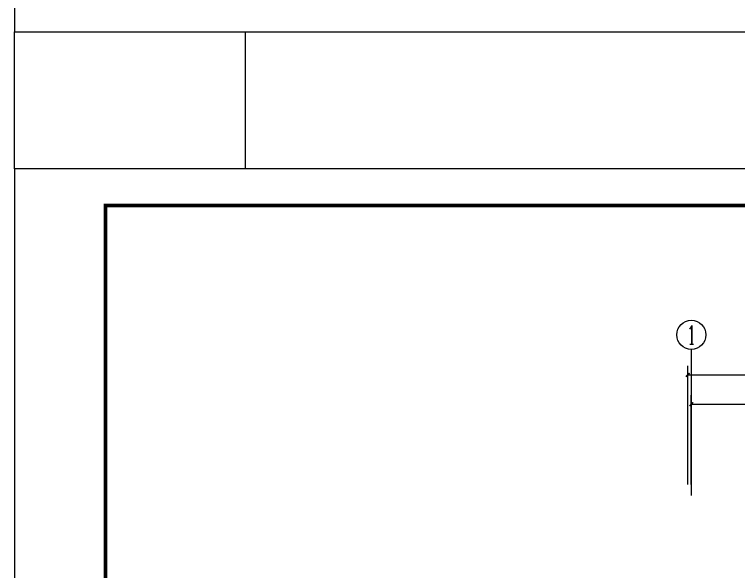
# Model space of a CAD drawing. Extents: x 6250600 to 6678662, y -692028 to -290561.
# Drawn here: x 6402492 to 6422351, y -526933 to -511667 of the extents above; entities that cross this region are included whole.
import ezdxf
from ezdxf.enums import TextEntityAlignment as Align

# ---------------------------------------------------------------- set-up
doc = ezdxf.new("R2010")
doc.units = 0
doc.header["$LTSCALE"] = 1000
doc.header["$MEASUREMENT"] = 0
doc.layers.get('0').update_dxf_attribs({"linetype": 'CONTINUOUS'})
doc.layers.get('Defpoints').update_dxf_attribs({"linetype": 'CONTINUOUS'})
for name, color, linetype in [('AXIS_TEXT', 7, 'CONTINUOUS'), ('PUB_TITLE', 4, 'CONTINUOUS'), ('建筑底图', 251, 'CONTINUOUS')]:
    doc.layers.add(name, color=color, linetype=linetype)
doc.styles.add('_TCH_AXIS', font='COMPLEX', dxfattribs={"bigfont": 'GBCBIG'})
doc.styles.add('_TCH_DIM_T3', font='SIMPLEX', dxfattribs={"width": 0.705882, "bigfont": 'GBCBIG'})
doc.styles.add('COMPLEX', font='COMPLEX')
doc.dimstyles.new('_TCH_ARCH&&100', dxfattribs={"dimtxt": 297.5, "dimasz": 100, "dimexe": 250, "dimexo": 300, "dimgap": 126.25, "dimtad": 1, "dimdec": 0, "dimzin": 0, "dimdsep": 46, "dimtxsty": '_TCH_DIM_T3', "dimblk": 'ARCHTICK', "dimcen": 0.09, "dimclrt": 7, "dimazin": 2, "dimtfac": 1, "dimtdec": 0, "dimtix": 1, "dimtmove": 2, "dimatfit": 3, "dimfxl": 0, "dimtolj": 1, "dimtzin": 0, "dimarcsym": 0})

# ---------------------------------------------------------------- blocks, each defined once
blk = doc.blocks.new('_AXISO')
blk.add_circle((0, 0), 0.5)
at = {"layer": 'AXIS_TEXT', "style": 'COMPLEX', "width": 1.041667}
blk.add_attdef('A', text='', height=0.56, dxfattribs=at).set_placement((-0.25, -0.28), (0.25, -0.28), align=Align.FIT)
blk = doc.blocks.new('_ArchTick')
at = {"color": 0, "linetype": 'ByBlock', "const_width": 0.4}
blk.add_lwpolyline([(-0.5, -0.5), (0.5, 0.5)], dxfattribs=at)
blk = doc.blocks.new('*D425')
at = {"layer": 'Defpoints', "color": 0, "transparency": 16777216}
for p in [(6443157, -521547), (6420957, -524847), (6443157, -524847)]:
    blk.add_point(p, dxfattribs=at)
at = {"layer": '建筑底图', "color": 0, "lineweight": -2, "transparency": 16777216}
for p, q in [((6420957, -524547), (6420957, -521297)), ((6443157, -524547), (6443157, -521297)), ((6420957, -521547), (6443157, -521547))]:
    blk.add_line(p, q, dxfattribs=at)
at = {"layer": '建筑底图', "color": 0, "lineweight": -2, "transparency": 16777216, "xscale": 100, "yscale": 100, "zscale": 100, "rotation": 180}
blk.add_blockref('_ArchTick', (6420957, -521547), dxfattribs=at)
at = {"layer": '建筑底图', "color": 0, "lineweight": -2, "transparency": 16777216, "xscale": 100, "yscale": 100, "zscale": 100}
blk.add_blockref('_ArchTick', (6443157, -521547), dxfattribs=at)
at = {"layer": '建筑底图', "color": 7, "transparency": 16777216, "insert": (6432057, -521272), "char_height": 297.5, "attachment_point": 5, "style": '_TCH_DIM_T3'}
blk.add_mtext('\\A1;22200', dxfattribs=at)
blk = doc.blocks.new('*D426')
at = {"layer": 'Defpoints', "color": 0, "transparency": 16777216}
for p in [(6428457, -522347), (6421057, -524847), (6428457, -524847)]:
    blk.add_point(p, dxfattribs=at)
at = {"layer": '建筑底图', "color": 0, "lineweight": -2, "transparency": 16777216}
for p, q in [((6421057, -524547), (6421057, -522097)), ((6428457, -524547), (6428457, -522097)), ((6421057, -522347), (6428457, -522347))]:
    blk.add_line(p, q, dxfattribs=at)
at = {"layer": '建筑底图', "color": 0, "lineweight": -2, "transparency": 16777216, "xscale": 100, "yscale": 100, "zscale": 100, "rotation": 180}
blk.add_blockref('_ArchTick', (6421057, -522347), dxfattribs=at)
at = {"layer": '建筑底图', "color": 0, "lineweight": -2, "transparency": 16777216, "xscale": 100, "yscale": 100, "zscale": 100}
blk.add_blockref('_ArchTick', (6428457, -522347), dxfattribs=at)
at = {"layer": '建筑底图', "color": 7, "transparency": 16777216, "insert": (6424757, -522072), "char_height": 297.5, "attachment_point": 5, "style": '_TCH_DIM_T3'}
blk.add_mtext('\\A1;7400', dxfattribs=at)

msp = doc.modelspace()

# ---------------------------------------------------------------- linework, layer by layer
at = {"color": 0}
msp.add_lwpolyline([(6402492.3, -512141.8), (6408824.1, -512141.8), (6408824.1, -515900.9), (6402492.3, -515900.9)], close=True, dxfattribs=at)
at = {"layer": 'PUB_TITLE', "color": 4}
for points in [[(6402492.3, -512141.8), (6461892.3, -512141.8), (6461892.3, -470141.8), (6402492.3, -470141.8)], [(6402492.3, -557900.9), (6461892.3, -557900.9), (6461892.3, -515900.9), (6402492.3, -515900.9)]]:
    msp.add_lwpolyline(points, close=True, dxfattribs=at)
at = {"layer": 'PUB_TITLE', "color": 4, "const_width": 100}
msp.add_lwpolyline([(6404992.3, -556900.9), (6460892.3, -556900.9), (6460892.3, -516900.9), (6404992.3, -516900.9)], close=True, dxfattribs=at)
at = {"layer": '建筑底图'}
msp.add_line((6421057.2, -524846.7), (6421057.2, -520846.7), dxfattribs=at)

# ---------------------------------------------------------------- block references
ref = msp.add_blockref('_AXISO', (6421057.2, -520446.7), dxfattribs=dict(at, xscale=800, yscale=800, zscale=800))
ref.add_attrib('A', '1', dxfattribs={"layer": 'AXIS_TEXT', "color": 0, "height": 514.7, "style": '_TCH_AXIS'}).set_placement((6420946.9, -520704.1), (6421167.5, -520704.1), align=Align.FIT)

# ---------------------------------------------------------------- dimensions: what is measured, and where the dimension line sits
for p1, p2, distance, picture, middle in [((6420957.2, -524846.7), (6443157.2, -524846.7), 3300, '*D425', (6432057.2, -521271.7)), ((6421057.2, -524846.7), (6428457.2, -524846.7), 2500, '*D426', (6424757.2, -522071.7))]:
    dim = msp.add_aligned_dim(p1=p1, p2=p2, distance=distance, dimstyle='_TCH_ARCH&&100', dxfattribs=at)
    dim.commit()
    dim.dimension.update_dxf_attribs({"geometry": picture, "text_midpoint": middle})

doc.saveas('drawing.dxf')
